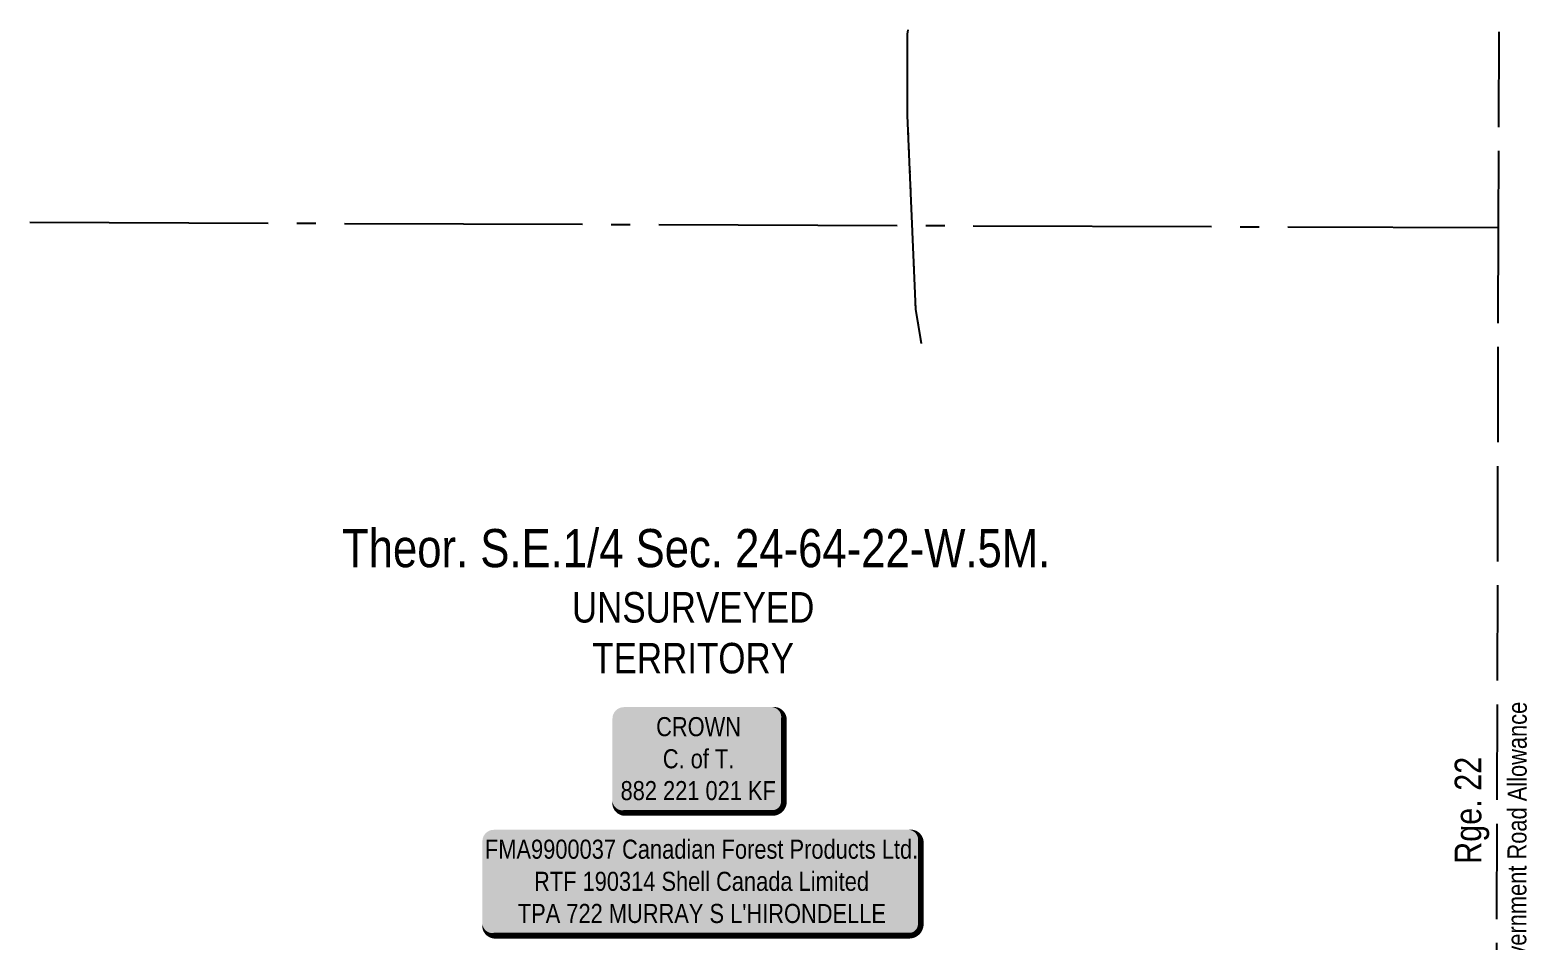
# Model space of a CAD drawing. Extents: x 456630 to 490274, y 6043290 to 6049977.
# Drawn here: x 487773 to 488558, y 6044633 to 6045111 of the extents above; entities that cross this region are included whole.
import ezdxf
from ezdxf.enums import TextEntityAlignment as Align

# ---------------------------------------------------------------- set-up
doc = ezdxf.new("R2010")
doc.units = 0
doc.header["$LTSCALE"] = 5
for name, pattern in [('foc-QUARTERLINE', [33, 25, -3, 2, -3]), ('foc-UNSURVEYED', [12.5, 10, -2.5]), ('foc-WHEELTRACKS', [2, 0.4, -1.6])]:
    doc.linetypes.add(name, pattern=pattern)
for name, color, linetype in [('AS-OWNER', 7, 'Continuous'), ('C-SYMBOL', 7, 'Continuous'), ('D-TXT', 6, 'Continuous'), ('L-QSEC', 8, 'foc-QUARTERLINE'), ('L-ROAD-T', 7, 'Continuous'), ('L-UNS-T', 3, 'Continuous'), ('L-USEC', 7, 'foc-UNSURVEYED'), ('T-WATER-P3', 160, 'foc-WHEELTRACKS')]:
    doc.layers.add(name, color=color, linetype=linetype)
doc.layers.add('C-RW-T', color=13, linetype='Continuous', lineweight=9)
doc.styles.add('175L', font='ARIALN.TTF', dxfattribs={"height": 20})
doc.styles.add('80', font='ARIALN.TTF', dxfattribs={"height": 10})
doc.styles.add('80L', font='ARIALN.TTF', dxfattribs={"height": 10})
doc.styles.add('foc-LtypeFont', font='ARIALN.TTF', dxfattribs={"height": 7.35})
doc.linetypes.add('foc-TOPO-flowdirection-NOLINE', pattern='A,0,[">",foc-LtypeFont,S=0.3,R=0,X=0,Y=-0.945],-20,[">",foc-LtypeFont,S=0.3,R=0,X=0,Y=-0.945],0', length=20)

# ---------------------------------------------------------------- blocks, each defined once
blk = doc.blocks.new('*U685')
h = blk.add_hatch(color=255)
edge = h.paths.add_edge_path()
edge.add_line((-109, -28.5), (109, -28.5))
edge.add_arc((109, -22.5), 6, 270, 360)
edge.add_line((115, -22.5), (115, 21))
edge.add_arc((109, 21), 6, 0, 90)
edge.add_line((109, 27), (-109, 27))
edge.add_arc((-109, 21), 6, 90, 180)
edge.add_line((-115, 21), (-115, -22.5))
edge.add_arc((-109, -22.5), 6, 180, 270)
at = {"color": 44, "flags": 128}
blk.add_lwpolyline([(-109, -28.5, 3, 3, 0), (109, -28.5, 3, 3, 0.414214), (115, -22.5, 3, 3, 0), (115, 21, 3, 0, 0.414214), (109, 27, 0, 0, 0), (-109, 27, 0, 0, 0.414214), (-115, 21, 0, 0, 0), (-115, -22.5, 0, 3, 0.414214)], format="xyseb", close=True, dxfattribs=at)
at = {"color": 44, "style": '80'}
blk.add_attdef('ENTER_TEXT_001', (-35.99, -5), '', height=10, dxfattribs=at)
blk = doc.blocks.new('*U687')
h = blk.add_hatch(color=255)
edge = h.paths.add_edge_path()
edge.add_line((-39, -28.5), (39, -28.5))
edge.add_arc((39, -22.5), 6, 270, 360)
edge.add_line((45, -22.5), (45, 21))
edge.add_arc((39, 21), 6, 0, 90)
edge.add_line((39, 27), (-39, 27))
edge.add_arc((-39, 21), 6, 90, 180)
edge.add_line((-45, 21), (-45, -22.5))
edge.add_arc((-39, -22.5), 6, 180, 270)
at = {"color": 14, "flags": 128}
blk.add_lwpolyline([(-39, -28.5, 3, 3, 0), (39, -28.5, 3, 3, 0.414214), (45, -22.5, 3, 3, 0), (45, 21, 3, 0, 0.414214), (39, 27, 0, 0, 0), (-39, 27, 0, 0, 0.414214), (-45, 21, 0, 0, 0), (-45, -22.5, 0, 3, 0.414214)], format="xyseb", close=True, dxfattribs=at)
at = {"color": 14, "style": '80'}
blk.add_attdef('ENTER_TEXT_001', (-26.85, -4.92), '', height=10, dxfattribs=at)

msp = doc.modelspace()

# ---------------------------------------------------------------- linework, layer by layer
at = {"layer": 'L-QSEC'}
msp.add_line((487772.856, 6045009.763), (488543.267, 6045006.934), dxfattribs=at)
at = {"layer": 'L-USEC'}
for p, q in [((488543.517, 6045109.617), (488543.267, 6045006.934)), ((488543.267, 6045006.934), (488541.307, 6044202.822))]:
    msp.add_line(p, q, dxfattribs=at)
at = {"layer": 'T-WATER-P3', "flags": 128}
msp.add_lwpolyline([(488240.725, 6044946.188), (488237.661, 6044964.178), (488233.39, 6045065.743), (488233.395, 6045108.365), (488233.593, 6045110.569)], dxfattribs=at)
at = {"layer": 'T-WATER-P3', "linetype": 'foc-TOPO-flowdirection-NOLINE', "flags": 128}
msp.add_lwpolyline([(488240.725, 6044946.188), (488237.661, 6044964.178), (488233.39, 6045065.743), (488233.395, 6045108.365), (488233.593, 6045110.569)], dxfattribs=at)

# ---------------------------------------------------------------- block references
at = {"layer": 'AS-OWNER'}
ref = msp.add_blockref('*U687', (488123.479, 6044728.556), dxfattribs=dict(at, xscale=0.999479, yscale=0.999479, zscale=0.999479))
ref.add_attrib('ENTER_TEXT_001', 'CROWN', (488101.43, 6044740.322), dxfattribs={"layer": '0', "color": 14, "height": 9.9948, "style": '80'})
ref.add_attrib('ENTER_TEXT_002', 'C. of T.', (488104.924, 6044723.487), dxfattribs={"layer": '0', "color": 14, "height": 9.9948, "style": '80'})
ref.add_attrib('ENTER_TEXT_003', '882 221 021 KF', (488082.756, 6044706.788), dxfattribs={"layer": '0', "color": 14, "height": 9.99479, "style": '80'})
at = {"layer": 'C-RW-T'}
ref = msp.add_blockref('*U685', (488125.263, 6044664.233), dxfattribs=at)
ref.add_attrib('ENTER_TEXT_001', 'FMA9900037 Canadian Forest Products Ltd.', (488011.596, 6044676.074), dxfattribs={"layer": '0', "color": 44, "height": 10, "style": '80'})
ref.add_attrib('ENTER_TEXT_002', 'RTF 190314 Shell Canada Limited', (488037.364, 6044659.23), dxfattribs={"layer": '0', "color": 44, "height": 10, "style": '80'})
ref.add_attrib('ENTER_TEXT_003', "TPA 722 MURRAY S L'HIRONDELLE", (488028.847, 6044642.386), dxfattribs={"layer": '0', "color": 44, "height": 10, "style": '80'})

# ---------------------------------------------------------------- texts
at = {"layer": 'C-SYMBOL', "color": 3, "style": '175L'}
msp.add_text('Theor. S.E.1/4 Sec. 24-64-22-W.5M.', height=19.98958, dxfattribs=at).set_placement((488122.435, 6044822.925), align=Align.BOTTOM_CENTER)
at = {"layer": 'D-TXT', "insert": (488520.405, 6044673.377), "char_height": 13.9927, "attachment_point": 1, "rotation": 90, "style": '80L'}
msp.add_mtext_dynamic_manual_height_columns('Rge. 22', width=73.75526, gutter_width=47.5, heights=[0], dxfattribs=at)
at = {"layer": 'L-ROAD-T', "style": '80L'}
msp.add_text('Theoretic Government Road Allowance', height=9.99479, rotation=89.880962, dxfattribs=at).set_placement((488553.051, 6044658.463), align=Align.MIDDLE_CENTER)
at = {"layer": 'L-UNS-T', "insert": (488120.838, 6044794.437), "char_height": 15.99166, "attachment_point": 5, "style": '80L'}
msp.add_mtext_dynamic_manual_height_columns('UNSURVEYED TERRITORY', width=126.41375, gutter_width=47.5, heights=[0], dxfattribs=at)

doc.saveas('drawing.dxf')
